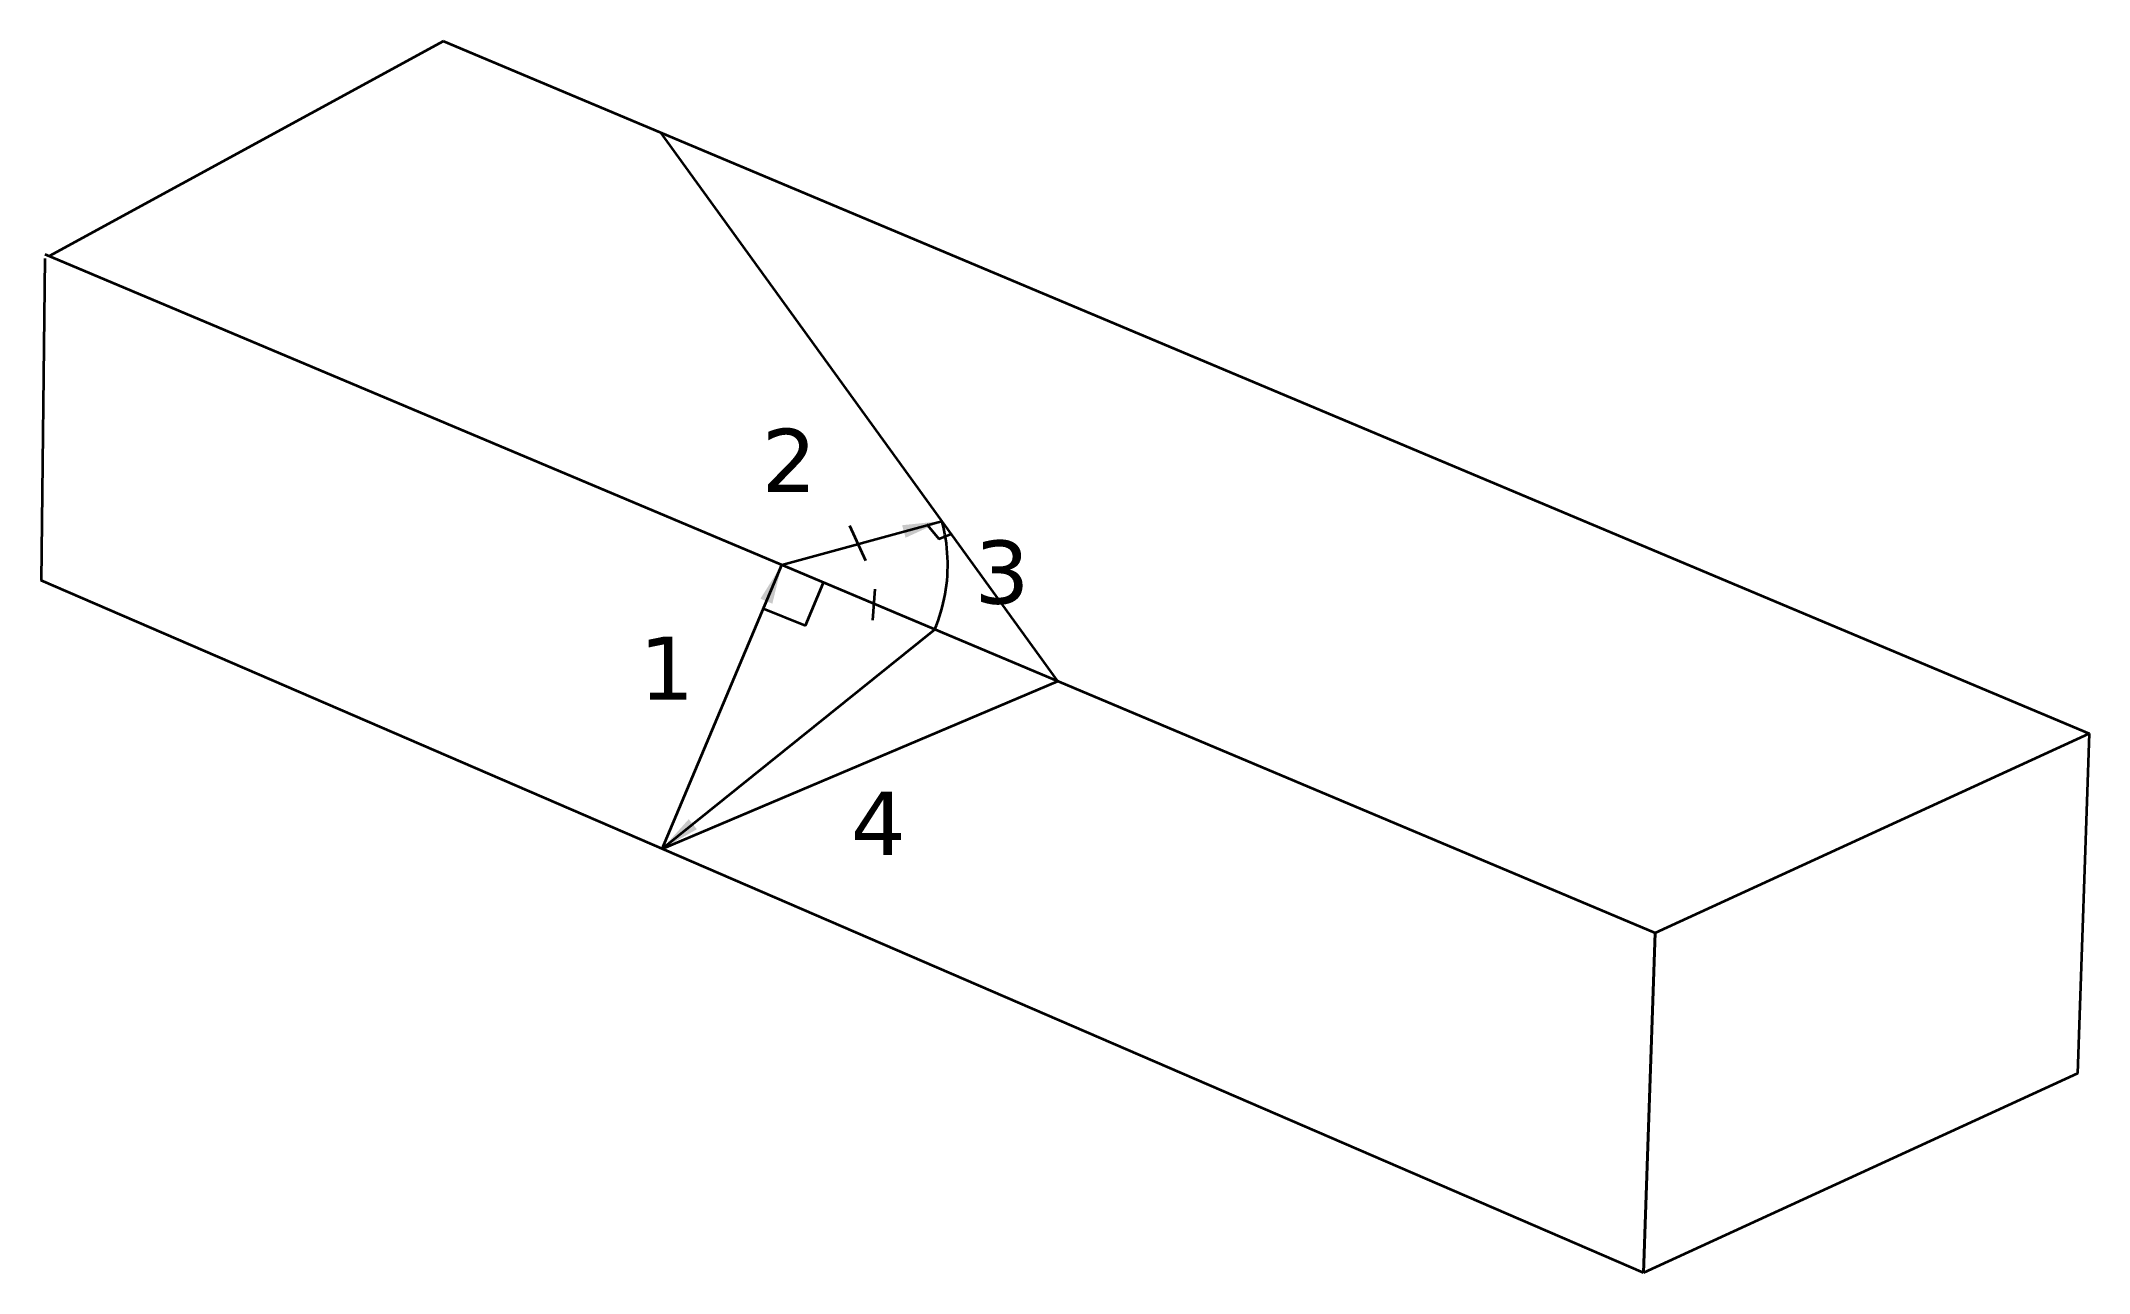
# Model space of a CAD drawing. Header units: millimetres. Extents: x 181 to 311, y -86 to -8.
import ezdxf

# ---------------------------------------------------------------- set-up
doc = ezdxf.new("R2010")
doc.units = ezdxf.units.MM
for name, color, linetype, lineweight, true_color in [('coupe', 4, 'Continuous', 35, 0x00ffff), ('pièce', 7, 'Continuous', 35, 0xffffff), ('renvoi_point', 1, 'Continuous', 35, 0xff0000)]:
    doc.layers.add(name, color=color, linetype=linetype, lineweight=lineweight, true_color=true_color)
doc.styles.get("Standard").update_dxf_attribs({"font": ''})
doc.styles.add('textstyle0', font='')
doc.styles.add('textstyle1', font='')
doc.styles.add('textstyle2', font='')
doc.styles.add('textstyle3', font='')
doc.styles.get('Standard').set_extended_font_data('txt')
doc.styles.get('textstyle0').set_extended_font_data('DejaVu Sans')
doc.styles.get('textstyle1').set_extended_font_data('DejaVu Sans')
doc.styles.get('textstyle2').set_extended_font_data('DejaVu Sans')
doc.styles.get('textstyle3').set_extended_font_data('DejaVu Sans')
doc.dimstyles.get("Standard").update_dxf_attribs({"dimtxt": 2.5, "dimasz": 2.5, "dimexe": 1.25, "dimexo": 0.625, "dimtad": 1, "dimtxsty": 'Standard', "dimcen": 2.5, "dimadec": 0, "dimazin": 0, "dimtfac": 1, "dimtmove": 0, "dimatfit": 3, "dimfxl": 1, "dimarcsym": 0})

msp = doc.modelspace()

# ---------------------------------------------------------------- linework, layer by layer
at = {"layer": 'coupe'}
for p, q in [((245.74, -48.34), (220.55, -13.55)), ((220.66, -58.96), (245.74, -48.34))]:
    msp.add_line(p, q, dxfattribs=at)
at = {"layer": 'pièce'}
for p, q in [((206.82, -7.78), (181.83, -21.41)), ((206.82, -7.78), (311.07, -51.65)), ((181.56, -21.56), (181.31, -41.96)), ((181.56, -21.29), (283.58, -64.28)), ((282.84, -85.82), (181.31, -41.95)), ((283.58, -64.28), (311.07, -51.65)), ((311.07, -51.65), (310.33, -73.19)), ((311.07, -51.65), (311.07, -51.65)), ((282.84, -85.82), (283.58, -64.28)), ((283.58, -64.28), (282.84, -85.82)), ((283.58, -64.28), (283.58, -64.28)), ((310.33, -73.19), (282.84, -85.82))]:
    msp.add_line(p, q, dxfattribs=at)
at = {"layer": 'renvoi_point'}
for p, q in [((228.24, -40.96), (238.39, -38.19)), ((232.54, -38.48), (233.54, -40.69)), ((237.52, -38.43), (237.47, -38.44)), ((237.47, -38.44), (238.19, -39.32)), ((238.19, -39.32), (239, -39)), ((220.66, -58.96), (228.24, -40.96)), ((229.74, -44.81), (230.89, -42.08)), ((234.15, -42.5), (233.99, -44.47)), ((227.03, -43.7), (229.74, -44.81)), ((237.94, -45.05), (220.66, -58.96))]:
    msp.add_line(p, q, dxfattribs=at)
for start, end in [(349.8029, 15.2894), (337.1539, 349.8029)]:
    msp.add_arc((228.24, -40.96), 10.52, start, end, dxfattribs=at)

# ---------------------------------------------------------------- texts
at = {"layer": 'renvoi_point', "char_height": 4, "attachment_point": 1}
for s, insert, style in [('2', (226.96, -32.34), 'textstyle0'), ('3', (240.45, -39.42), 'textstyle1'), ('1', (219.21, -45.51), 'textstyle3'), ('4', (232.61, -55.34), 'textstyle2')]:
    msp.add_mtext(s, dxfattribs=dict(at, insert=insert, style=style))

# ---------------------------------------------------------------- leaders
at = {"layer": 'renvoi_point'}
for points in [[(238.39, -38.19), (228.24, -40.96)], [(228.24, -40.96), (220.66, -58.96)], [(220.66, -58.96), (237.94, -45.05)]]:
    msp.add_leader(points, dimstyle='Standard', override={"dimscale": 1}, dxfattribs=at)

doc.saveas('drawing.dxf')
